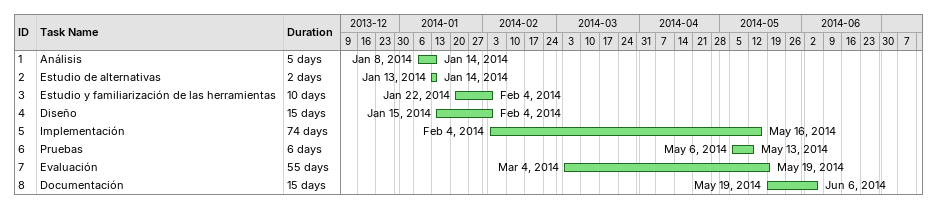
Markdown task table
| ID | Task | Duration | Start | Finish |
|---|---|---|---|---|
| 1 | Análisis | 5d | 2014-01-08 | 2014-01-14 |
| 2 | Estudio de alternativas | 2d | 2014-01-13 | 2014-01-14 |
| 3 | Estudio y familiarización de las herramientas | 10d | 2014-01-22 | 2014-02-04 |
| 4 | Diseño | 15d | 2014-01-15 | 2014-02-04 |
| 5 | Implementación | 74d | 2014-02-04 | 2014-05-16 |
| 6 | Pruebas | 6d | 2014-05-06 | 2014-05-13 |
| 7 | Evaluación | 55d | 2014-03-04 | 2014-05-19 |
| 8 | Documentación | 15d | 2014-05-19 | 2014-06-06 |
